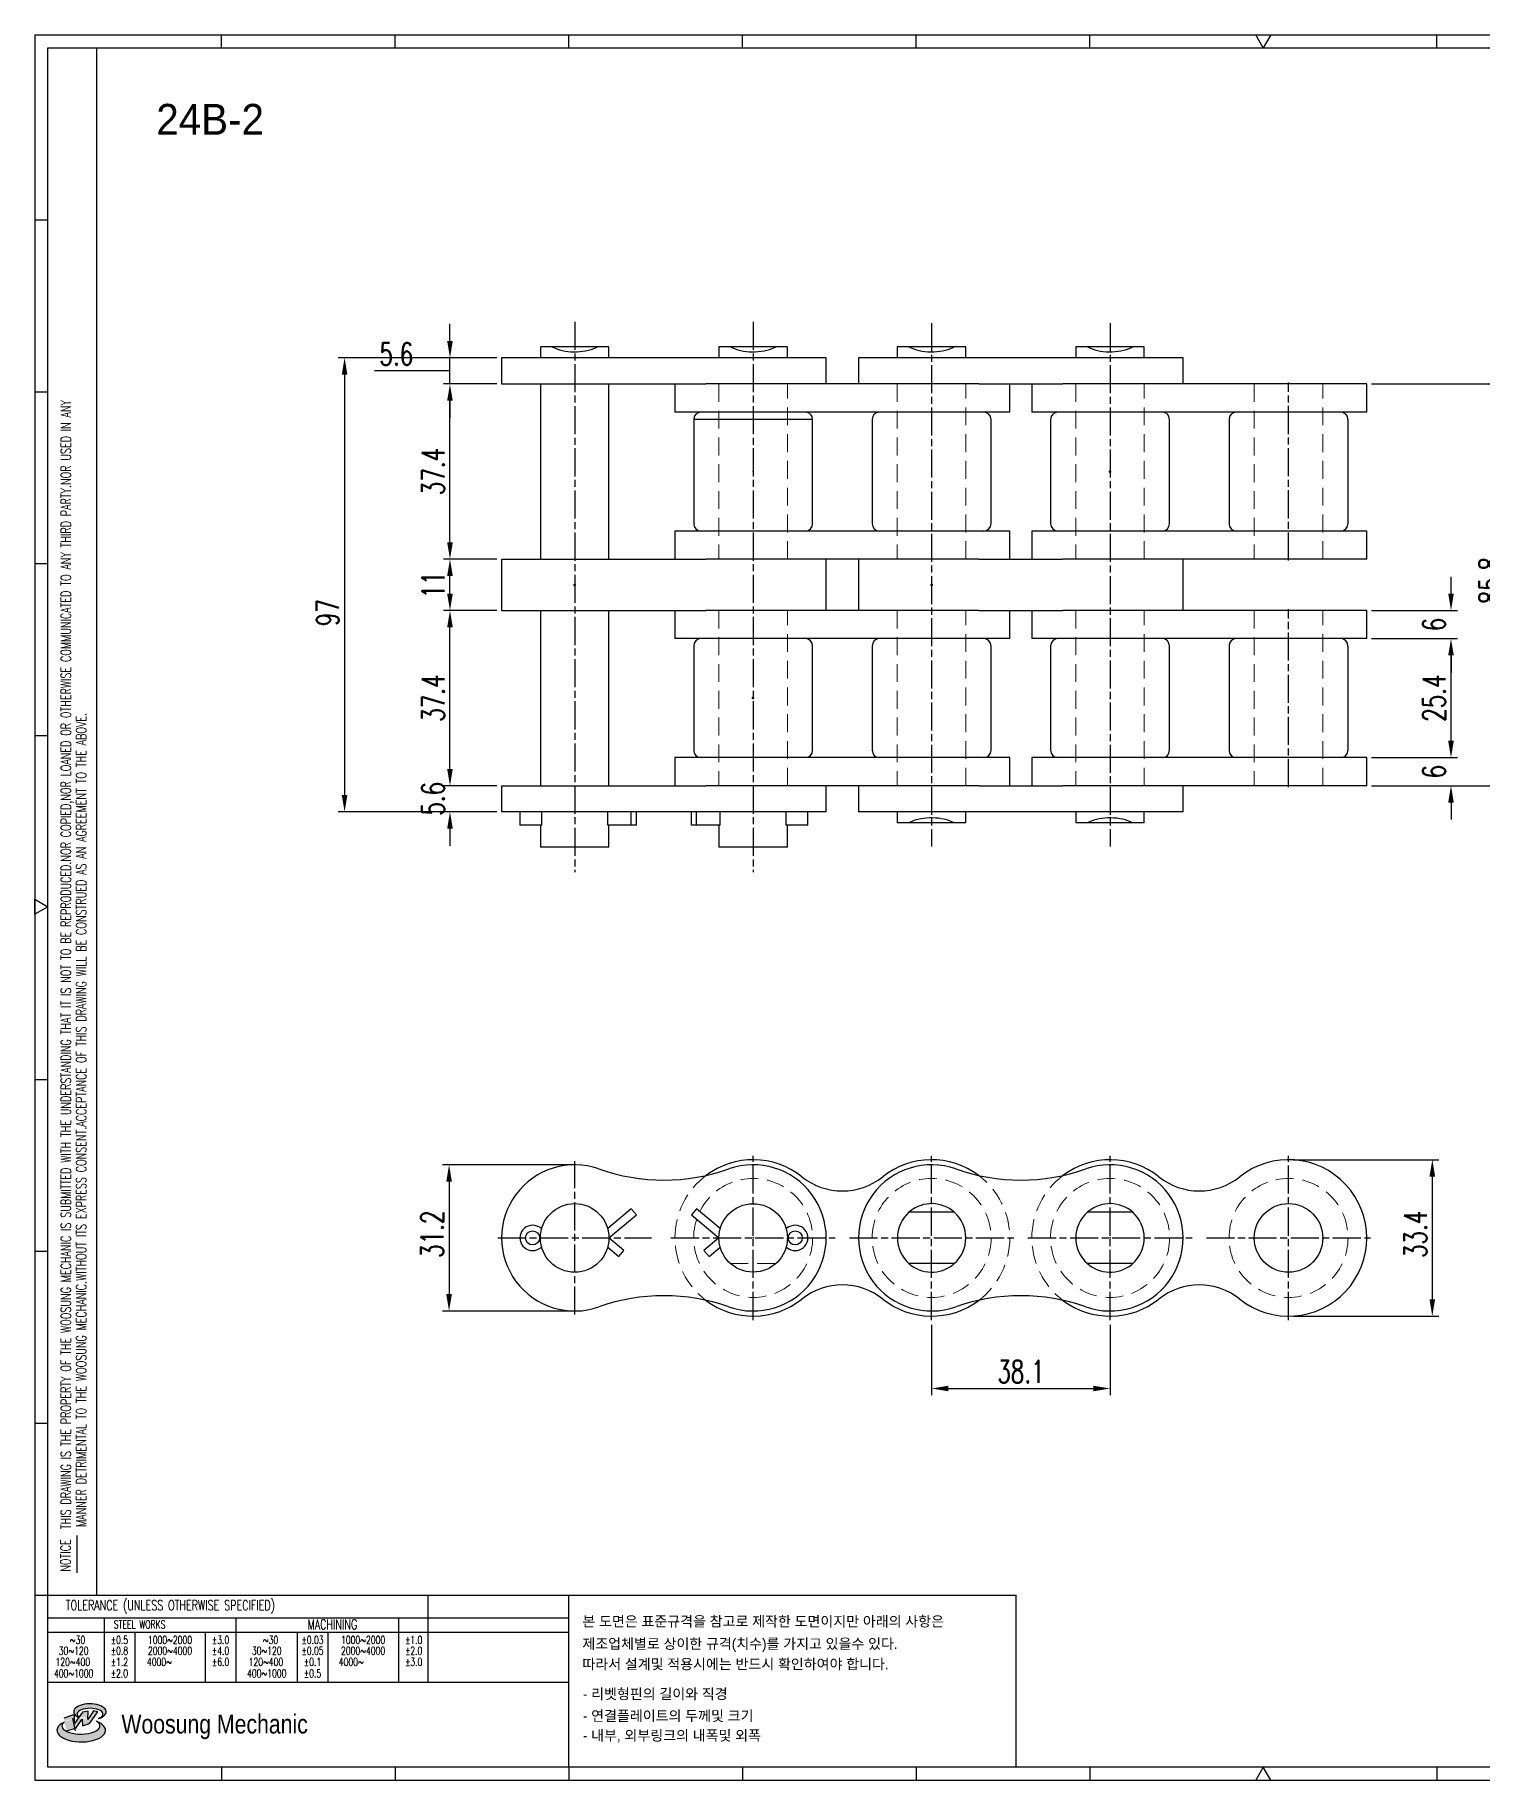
# Model space of a CAD drawing. Header units: millimetres. Extents: x 2039 to 2563, y -47 to 325.
# Drawn here: x 2038.7 to 2347.6, y -47.1 to 325.5 of the extents above; entities that cross this region are included whole.
import ezdxf
from ezdxf.enums import TextEntityAlignment as Align

# ---------------------------------------------------------------- set-up
doc = ezdxf.new("R2010")
doc.units = ezdxf.units.MM
doc.linetypes.add('AM_ISO08W050', pattern=[18, 12, -1.5, 3, -1.5])
doc.linetypes.add('HIDDEN', pattern=[9.525, 6.35, -3.175])
doc.layers.get('Defpoints').update_dxf_attribs({"color": 80})
for name, color, linetype, lineweight in [('2d ConnectionPoints', 7, 'Continuous', 50), ('CL1', 140, 'AM_ISO08W050', 25), ('HL3', 1, 'HIDDEN', 0)]:
    doc.layers.add(name, color=color, linetype=linetype, lineweight=lineweight)
doc.layers.add('S-DIM', color=40, linetype='Continuous')
doc.layers.add('도면레이아웃', color=7, linetype='Continuous')
doc.styles.add('HKD_ST2', font='romans.shx', dxfattribs={"width": 0.7, "height": 4, "bigfont": '@extfont2.shx'})
doc.styles.add('HSG', font='SIMPLEX.shx', dxfattribs={"width": 0.7, "bigfont": 'HSG.shx'})
doc.styles.add('MtXpl_', font='Gulim.ttf')
doc.styles.add('SLDTEXTSTYLE4', font='arial.ttf', dxfattribs={"width": 0.8})
doc.dimstyles.new('APP2.0', dxfattribs={"dimscale": 2, "dimtxt": 2.4, "dimasz": 1.8, "dimexe": 0.7, "dimexo": 0.5, "dimgap": 0.6, "dimtad": 1, "dimtoh": 1, "dimdec": 1, "dimrnd": 0.01, "dimzin": 9, "dimdsep": 46, "dimtxsty": 'HSG', "dimcen": 0, "dimclrd": 1, "dimclre": 1, "dimclrt": 256, "dimazin": 2, "dimtp": 1, "dimtm": 1, "dimtfac": 0.5, "dimtdec": 1, "dimtofl": 0, "dimtmove": 0, "dimatfit": 3, "dimfxl": 0, "dimtvp": 1, "dimtolj": 2, "dimlwd": -1, "dimlwe": -1, "dimarcsym": 0})

# ---------------------------------------------------------------- blocks, each defined once
blk = doc.blocks.new('MAST')
at = {"layer": '도면레이아웃'}
h = blk.add_hatch(color=10, dxfattribs=at)
h.paths.add_polyline_path([(1.544, 35.177), (1.554, 34.966), (1.779, 35.034), (2.054, 35.422), (1.908, 35.446), (1.728, 35.167), (1.741, 35.439), (1.547, 35.405), (1.292, 35.041), (1.295, 35.33), (0.943, 35.208), (1.03, 34.8), (1.336, 34.885)])
edge = h.paths.add_edge_path()
edge.add_ellipse((1.795, 35.421), major_axis=(-0.53, 0), ratio=0.487785, start_angle=122.3607, end_angle=403.3957)
edge.add_line((1.411, 35.244), (1.419, 35.261))
edge.add_ellipse((1.798, 35.344), major_axis=(-0.423, 0), ratio=0.444396, start_angle=131.5898, end_angle=386.1941, ccw=False)
edge = h.paths.add_edge_path()
edge.add_ellipse((1.512, 34.815), major_axis=(-0.793, 0), ratio=0.480113, start_angle=314.6763, end_angle=590.8521)
edge.add_ellipse((1.501, 34.958), major_axis=(-0.62, 0), ratio=0.43311, start_angle=331.7024, end_angle=574.4249, ccw=False)
at = {"color": 140}
for p, q in [((0, 90.118), (80.15, 90.118)), ((0, 90.118), (0, 33.191)), ((0, 33.191), (80.15, 33.191))]:
    blk.add_line(p, q, dxfattribs=at)
for p, q in [((6.089, 89.693), (6.089, 90.118)), ((11.753, 89.693), (11.753, 90.118)), ((17.418, 89.693), (17.418, 90.118)), ((23.082, 89.693), (23.082, 90.118)), ((28.746, 89.693), (28.746, 90.118)), ((34.411, 89.693), (34.411, 90.118)), ((45.739, 89.693), (45.739, 90.118)), ((0, 84.085), (0.425, 84.085)), ((0, 78.478), (0.425, 78.478)), ((0, 72.87), (0.425, 72.87)), ((0, 67.262), (0.425, 67.262)), ((0, 56.047), (0.425, 56.047)), ((0, 50.439), (0.425, 50.439)), ((0, 44.832), (0.425, 44.832)), ((1.377, 39.947), (1.377, 41.174)), ((0, 39.224), (0.425, 39.224)), ((6.089, 33.616), (6.089, 33.191)), ((11.753, 33.616), (11.753, 33.191)), ((17.418, 33.616), (17.418, 33.191)), ((23.082, 33.616), (23.082, 33.191)), ((28.746, 33.616), (28.746, 33.191)), ((34.411, 33.616), (34.411, 33.191)), ((45.739, 33.616), (45.739, 33.191))]:
    blk.add_line(p, q)
at = {"color": 2}
for p, q in [((2.017, 39.224), (2.017, 89.693)), ((0.425, 39.224), (17.418, 39.224)), ((12.816, 39.224), (12.816, 36.382)), ((17.418, 33.616), (17.418, 39.224)), ((0.425, 38.487), (17.418, 38.487)), ((2.257, 38.487), (2.257, 36.382)), ((6.557, 38.5), (6.557, 36.382)), ((11.857, 38.487), (11.857, 36.382)), ((0.425, 38.012), (17.418, 38.012)), ((3.257, 38.012), (3.257, 36.382)), ((5.557, 38.012), (5.557, 36.382)), ((8.557, 38.012), (8.557, 36.382)), ((9.557, 38.026), (9.557, 36.382)), ((0.425, 36.382), (17.418, 36.382))]:
    blk.add_line(p, q, dxfattribs=at)
for points in [[(40.075, 89.693), (39.83, 90.118), (40.32, 90.118)], [(0.425, 61.679), (0, 61.433), (0, 61.924)], [(40.075, 33.616), (39.83, 33.191), (40.32, 33.191)]]:
    blk.add_lwpolyline(points, close=True)
at = {"color": 140}
blk.add_lwpolyline([(0.425, 89.693), (79.725, 89.693), (79.725, 33.616), (0.425, 33.616)], close=True, dxfattribs=at)
at = {"layer": '도면레이아웃'}
for p, q in [((1.295, 35.33), (0.943, 35.208)), ((1.547, 35.405), (1.292, 35.041)), ((1.292, 35.041), (1.295, 35.33)), ((1.741, 35.439), (1.547, 35.405)), ((1.908, 35.446), (1.728, 35.167)), ((1.728, 35.167), (1.741, 35.439)), ((1.779, 35.034), (2.054, 35.422)), ((2.054, 35.422), (1.908, 35.446)), ((1.03, 34.8), (1.336, 34.885)), ((1.224, 35.208), (1.311, 34.8)), ((1.224, 35.208), (1.224, 35.208)), ((1.336, 34.885), (1.544, 35.177)), ((1.419, 35.261), (1.411, 35.244)), ((1.544, 35.177), (1.554, 34.966)), ((1.554, 34.966), (1.779, 35.034))]:
    blk.add_line(p, q, dxfattribs=at)
for centre, major_axis, ratio, start_param, end_param in [((1.795, 35.421), (-0.53, 0), 0.487785, 2.135596, 7.040584), ((1.798, 35.344), (-0.423, 0), 0.444396, 2.296675, 6.740358), ((1.512, 34.815), (-0.793, 0), 0.480113, 5.492138, 10.312315), ((1.501, 34.958), (-0.62, 0), 0.43311, 5.789299, 10.025607)]:
    blk.add_ellipse(centre, major_axis=major_axis, ratio=ratio, start_param=start_param, end_param=end_param, dxfattribs=at)
at = {"color": 6, "style": 'HKD_ST2', "width": 0.7}
for s, p in [(' THIS DRAWING IS THE PROPERTY OF THE WOOSUNG MECHANIC IS SUBMITTED WITH THE UNDERSTANDING THAT IT IS NOT TO BE REPRODUCED.NOR COPIED,NOR LOANED OR OTHERWISE COMMUNICATED TO ANY THIRD PARTY.NOR USED IN ANY', (1.173, 41.217)), ('MANNER DETRIMENTAL TO THE WOOSUNG MECHANIC.WITHOUT ITS EXPRESS CONSENT.ACCEPTANCE OF THIS DRAWING WILL BE CONSTRUED AS AN AGREEMENT TO THE ABOVE.', (1.672, 41.447))]:
    blk.add_text(s, height=0.326266, rotation=90, dxfattribs=at).set_placement(p)
at = {"style": 'HKD_ST2', "width": 0.7}
blk.add_text('NOTICE', height=0.3263, rotation=90, dxfattribs=at).set_placement((1.163, 39.988))
blk.add_text('TOLERANCE (UNLESS OTHERWISE SPECIFIED)', height=0.32627, dxfattribs=at).set_placement((4.417, 38.896), align=Align.MIDDLE_CENTER)
at = {"color": 4, "style": 'HKD_ST2', "width": 0.7}
for s, height, p in [('STEEL WORKS', 0.26101, (3.416, 38.268)), ('MACHINING', 0.3263, (9.707, 38.27)), ('%%P0.5', 0.261, (2.757, 37.762)), ('%%P3.0', 0.261, (6.057, 37.762)), ('%%P0.03', 0.261, (9.057, 37.762)), ('%%P1.0', 0.261, (12.357, 37.762)), ('%%P0.8', 0.261, (2.757, 37.411)), ('%%P1.2', 0.261, (2.757, 37.045)), ('%%P4.0', 0.261, (6.057, 37.411)), ('%%P6.0', 0.261, (6.057, 37.045)), ('%%P0.05', 0.261, (9.057, 37.411)), ('%%P0.1', 0.261, (9.057, 37.045)), ('%%P2.0', 0.261, (12.357, 37.411)), ('%%P3.0', 0.261, (12.357, 37.045)), ('%%P2.0', 0.261, (2.757, 36.67)), ('%%P0.5', 0.261, (9.057, 36.67))]:
    blk.add_text(s, height=height, dxfattribs=at).set_placement(p, align=Align.MIDDLE)
for s, height, p in [('%%12630', 0.261, (1.389, 37.762)), ('1000%%1262000', 0.26101, (4.407, 37.762)), ('%%12630', 0.261, (7.689, 37.762)), ('1000%%1262000', 0.26101, (10.707, 37.762)), ('120%%126400', 0.26101, (1.237, 37.045)), ('30%%126120', 0.261, (1.263, 37.411)), ('4000%%126', 0.261, (4.061, 37.045)), ('2000%%1264000', 0.26101, (4.407, 37.411)), ('120%%126400', 0.26101, (7.537, 37.045)), ('30%%126120', 0.261, (7.563, 37.411)), ('4000%%126', 0.261, (10.321, 37.045)), ('2000%%1264000', 0.26101, (10.707, 37.411)), ('400%%1261000', 0.26101, (1.263, 36.67)), ('400%%1261000', 0.26101, (7.563, 36.67))]:
    blk.add_text(s, height=height, dxfattribs=at).set_placement(p, align=Align.MIDDLE_CENTER)
at = {"color": 1, "style": 'SLDTEXTSTYLE4', "width": 0.8}
blk.add_text('Woosung Mechanic', height=0.61957, dxfattribs=at).set_placement((2.822, 34.711))
blk = doc.blocks.new('*D2')
at = {"layer": 'Defpoints', "color": 0, "transparency": 16777216}
for p in [(2127.29, 165.19), (2138.32, 165.19), (2138.32, 159.59)]:
    blk.add_point(p, dxfattribs=at)
at = {"layer": 'S-DIM', "color": 1, "transparency": 16777216}
for p, q in [((2127.29, 168.79), (2127.29, 172.39)), ((2137.32, 165.19), (2125.89, 165.19)), ((2137.32, 159.59), (2125.89, 159.59)), ((2127.29, 155.99), (2127.29, 152.39))]:
    blk.add_line(p, q, dxfattribs=at)
for points in [[(2126.69, 168.79), (2127.89, 168.79), (2127.29, 165.19)], [(2126.69, 155.99), (2127.89, 155.99), (2127.29, 159.59)]]:
    blk.add_solid(points, dxfattribs=at)
at = {"layer": 'S-DIM', "transparency": 16777216, "insert": (2123.69, 162.39), "char_height": 4.8, "attachment_point": 5, "rotation": 90, "style": 'HSG'}
blk.add_mtext('\\A2;5.6', dxfattribs=at)
blk = doc.blocks.new('*D3')
at = {"layer": 'Defpoints', "color": 0, "transparency": 16777216}
for p in [(2127.29, 202.59), (2138.32, 202.59), (2138.32, 165.19)]:
    blk.add_point(p, dxfattribs=at)
at = {"layer": 'S-DIM', "color": 1, "transparency": 16777216}
for p, q in [((2137.32, 202.59), (2125.89, 202.59)), ((2127.29, 168.79), (2127.29, 198.99)), ((2137.32, 165.19), (2125.89, 165.19))]:
    blk.add_line(p, q, dxfattribs=at)
for points in [[(2126.69, 198.99), (2127.89, 198.99), (2127.29, 202.59)], [(2126.69, 168.79), (2127.89, 168.79), (2127.29, 165.19)]]:
    blk.add_solid(points, dxfattribs=at)
at = {"layer": 'S-DIM', "transparency": 16777216, "insert": (2123.69, 183.89), "char_height": 4.8, "attachment_point": 5, "rotation": 90, "style": 'HSG'}
blk.add_mtext('\\A2;37.4', dxfattribs=at)
blk = doc.blocks.new('*D4')
at = {"layer": 'Defpoints', "color": 0, "transparency": 16777216}
for p in [(2127.29, 213.55), (2138.32, 213.55), (2138.32, 202.59)]:
    blk.add_point(p, dxfattribs=at)
at = {"layer": 'S-DIM', "color": 1, "transparency": 16777216}
for p, q in [((2137.32, 213.55), (2125.89, 213.55)), ((2127.29, 206.19), (2127.29, 209.95)), ((2137.32, 202.59), (2125.89, 202.59))]:
    blk.add_line(p, q, dxfattribs=at)
for points in [[(2126.69, 209.95), (2127.89, 209.95), (2127.29, 213.55)], [(2126.69, 206.19), (2127.89, 206.19), (2127.29, 202.59)]]:
    blk.add_solid(points, dxfattribs=at)
at = {"layer": 'S-DIM', "transparency": 16777216, "insert": (2123.69, 208.07), "char_height": 4.8, "attachment_point": 5, "rotation": 90, "style": 'HSG'}
blk.add_mtext('\\A2;11', dxfattribs=at)
blk = doc.blocks.new('*D5')
at = {"layer": 'Defpoints', "color": 0, "transparency": 16777216}
for p in [(2127.29, 250.95), (2138.32, 250.95), (2138.32, 213.55)]:
    blk.add_point(p, dxfattribs=at)
at = {"layer": 'S-DIM', "color": 1, "transparency": 16777216}
for p, q in [((2137.32, 250.95), (2125.89, 250.95)), ((2127.29, 217.15), (2127.29, 247.35)), ((2137.32, 213.55), (2125.89, 213.55))]:
    blk.add_line(p, q, dxfattribs=at)
for points in [[(2126.69, 247.35), (2127.89, 247.35), (2127.29, 250.95)], [(2126.69, 217.15), (2127.89, 217.15), (2127.29, 213.55)]]:
    blk.add_solid(points, dxfattribs=at)
at = {"layer": 'S-DIM', "transparency": 16777216, "insert": (2123.69, 232.25), "char_height": 4.8, "attachment_point": 5, "rotation": 90, "style": 'HSG'}
blk.add_mtext('\\A2;37.4', dxfattribs=at)
blk = doc.blocks.new('*D6')
at = {"layer": 'Defpoints', "color": 0, "transparency": 16777216}
for p in [(2127.29, 256.55), (2138.32, 256.55), (2138.32, 250.95)]:
    blk.add_point(p, dxfattribs=at)
at = {"layer": 'S-DIM', "color": 1, "transparency": 16777216}
for p, q in [((2127.29, 260.15), (2127.29, 263.75)), ((2120.49, 253.75), (2111.21, 253.75)), ((2127.29, 253.75), (2120.49, 253.75)), ((2137.32, 256.55), (2125.89, 256.55)), ((2127.29, 250.95), (2127.29, 256.55)), ((2137.32, 250.95), (2125.89, 250.95)), ((2127.29, 247.35), (2127.29, 243.75))]:
    blk.add_line(p, q, dxfattribs=at)
for points in [[(2126.69, 260.15), (2127.89, 260.15), (2127.29, 256.55)], [(2126.69, 247.35), (2127.89, 247.35), (2127.29, 250.95)]]:
    blk.add_solid(points, dxfattribs=at)
at = {"layer": 'S-DIM', "transparency": 16777216, "insert": (2115.85, 257.35), "char_height": 4.8, "attachment_point": 5, "style": 'HSG'}
blk.add_mtext('\\A2;5.6', dxfattribs=at)
blk = doc.blocks.new('*D7')
at = {"layer": 'Defpoints', "color": 0, "transparency": 16777216}
for p in [(2138.32, 256.55), (2104.79, 159.59), (2138.32, 159.59)]:
    blk.add_point(p, dxfattribs=at)
at = {"layer": 'S-DIM', "color": 1, "transparency": 16777216}
for p, q in [((2137.32, 256.55), (2103.39, 256.55)), ((2104.79, 252.95), (2104.79, 163.19)), ((2137.32, 159.59), (2103.39, 159.59))]:
    blk.add_line(p, q, dxfattribs=at)
for points in [[(2104.19, 252.95), (2105.39, 252.95), (2104.79, 256.55)], [(2104.19, 163.19), (2105.39, 163.19), (2104.79, 159.59)]]:
    blk.add_solid(points, dxfattribs=at)
at = {"layer": 'S-DIM', "transparency": 16777216, "insert": (2101.19, 202.12), "char_height": 4.8, "attachment_point": 5, "rotation": 90, "style": 'HSG'}
blk.add_mtext('\\A2;97', dxfattribs=at)
blk = doc.blocks.new('*D8')
at = {"layer": 'Defpoints', "color": 0, "transparency": 16777216}
for p in [(2323.02, 171.19), (2341.01, 171.19), (2323.02, 165.19)]:
    blk.add_point(p, dxfattribs=at)
at = {"layer": 'S-DIM', "color": 1, "transparency": 16777216}
for p, q in [((2341.01, 174.79), (2341.01, 178.39)), ((2324.02, 171.19), (2342.41, 171.19)), ((2324.02, 165.19), (2342.41, 165.19)), ((2341.01, 161.59), (2341.01, 157.99))]:
    blk.add_line(p, q, dxfattribs=at)
for points in [[(2340.41, 174.79), (2341.61, 174.79), (2341.01, 171.19)], [(2340.41, 161.59), (2341.61, 161.59), (2341.01, 165.19)]]:
    blk.add_solid(points, dxfattribs=at)
at = {"layer": 'S-DIM', "transparency": 16777216, "insert": (2337.41, 168.19), "char_height": 4.8, "attachment_point": 5, "rotation": 90, "style": 'HSG'}
blk.add_mtext('\\A2;6', dxfattribs=at)
blk = doc.blocks.new('*D9')
at = {"layer": 'Defpoints', "color": 0, "transparency": 16777216}
for p in [(2323.02, 196.59), (2341.01, 196.59), (2323.02, 171.19)]:
    blk.add_point(p, dxfattribs=at)
at = {"layer": 'S-DIM', "color": 1, "transparency": 16777216}
for p, q in [((2324.02, 196.59), (2342.41, 196.59)), ((2341.01, 174.79), (2341.01, 192.99)), ((2324.02, 171.19), (2342.41, 171.19))]:
    blk.add_line(p, q, dxfattribs=at)
for points in [[(2340.41, 192.99), (2341.61, 192.99), (2341.01, 196.59)], [(2340.41, 174.79), (2341.61, 174.79), (2341.01, 171.19)]]:
    blk.add_solid(points, dxfattribs=at)
at = {"layer": 'S-DIM', "transparency": 16777216, "insert": (2337.41, 183.89), "char_height": 4.8, "attachment_point": 5, "rotation": 90, "style": 'HSG'}
blk.add_mtext('\\A2;25.4', dxfattribs=at)
blk = doc.blocks.new('*D10')
at = {"layer": 'Defpoints', "color": 0, "transparency": 16777216}
for p in [(2323.02, 202.59), (2341.01, 202.59), (2323.02, 196.59)]:
    blk.add_point(p, dxfattribs=at)
at = {"layer": 'S-DIM', "color": 1, "transparency": 16777216}
for p, q in [((2341.01, 206.19), (2341.01, 209.79)), ((2324.02, 202.59), (2342.41, 202.59)), ((2324.02, 196.59), (2342.41, 196.59)), ((2341.01, 192.99), (2341.01, 189.39))]:
    blk.add_line(p, q, dxfattribs=at)
for points in [[(2340.41, 206.19), (2341.61, 206.19), (2341.01, 202.59)], [(2340.41, 192.99), (2341.61, 192.99), (2341.01, 196.59)]]:
    blk.add_solid(points, dxfattribs=at)
at = {"layer": 'S-DIM', "transparency": 16777216, "insert": (2337.41, 199.59), "char_height": 4.8, "attachment_point": 5, "rotation": 90, "style": 'HSG'}
blk.add_mtext('\\A2;6', dxfattribs=at)
blk = doc.blocks.new('*D11')
at = {"layer": 'Defpoints', "color": 0, "transparency": 16777216}
for p in [(2323.02, 250.95), (2353.04, 250.95), (2323.02, 165.19)]:
    blk.add_point(p, dxfattribs=at)
at = {"layer": 'S-DIM', "color": 1, "transparency": 16777216}
for p, q in [((2324.02, 250.95), (2354.44, 250.95)), ((2353.04, 168.79), (2353.04, 247.35)), ((2324.02, 165.19), (2354.44, 165.19))]:
    blk.add_line(p, q, dxfattribs=at)
for points in [[(2352.44, 247.35), (2353.64, 247.35), (2353.04, 250.95)], [(2352.44, 168.79), (2353.64, 168.79), (2353.04, 165.19)]]:
    blk.add_solid(points, dxfattribs=at)
at = {"layer": 'S-DIM', "transparency": 16777216, "insert": (2349.44, 208.95), "char_height": 4.8, "attachment_point": 5, "rotation": 90, "style": 'HSG'}
blk.add_mtext('\\A2;85.8', dxfattribs=at)
blk = doc.blocks.new('*D12')
at = {"layer": 'Defpoints', "color": 0, "transparency": 16777216}
for p in [(2153.92, 84.26), (2127.1, 53.06), (2153.92, 53.06)]:
    blk.add_point(p, dxfattribs=at)
at = {"layer": 'S-DIM', "color": 1, "transparency": 16777216}
for p, q in [((2152.92, 84.26), (2125.7, 84.26)), ((2127.1, 80.66), (2127.1, 56.66)), ((2152.92, 53.06), (2125.7, 53.06))]:
    blk.add_line(p, q, dxfattribs=at)
for points in [[(2126.5, 80.66), (2127.7, 80.66), (2127.1, 84.26)], [(2126.5, 56.66), (2127.7, 56.66), (2127.1, 53.06)]]:
    blk.add_solid(points, dxfattribs=at)
at = {"layer": 'S-DIM', "transparency": 16777216, "insert": (2123.5, 69.45), "char_height": 4.8, "attachment_point": 5, "rotation": 90, "style": 'HSG'}
blk.add_mtext('\\A2;31.2', dxfattribs=at)
blk = doc.blocks.new('*D13')
at = {"layer": 'Defpoints', "color": 0, "transparency": 16777216}
for p in [(2306.32, 85.36), (2306.32, 51.96), (2337.02, 51.96)]:
    blk.add_point(p, dxfattribs=at)
at = {"layer": 'S-DIM', "color": 1, "transparency": 16777216}
for p, q in [((2307.32, 85.36), (2338.42, 85.36)), ((2337.02, 81.76), (2337.02, 55.56)), ((2307.32, 51.96), (2338.42, 51.96))]:
    blk.add_line(p, q, dxfattribs=at)
for points in [[(2336.42, 81.76), (2337.62, 81.76), (2337.02, 85.36)], [(2336.42, 55.56), (2337.62, 55.56), (2337.02, 51.96)]]:
    blk.add_solid(points, dxfattribs=at)
at = {"layer": 'S-DIM', "transparency": 16777216, "insert": (2333.42, 69.42), "char_height": 4.8, "attachment_point": 5, "rotation": 90, "style": 'HSG'}
blk.add_mtext('\\A2;33.4', dxfattribs=at)
blk = doc.blocks.new('*D14')
at = {"layer": 'Defpoints', "color": 0, "transparency": 16777216}
for p in [(2230.12, 51.13), (2268.22, 51.13), (2268.22, 36.52)]:
    blk.add_point(p, dxfattribs=at)
at = {"layer": 'S-DIM', "color": 1, "transparency": 16777216}
for p, q in [((2230.12, 50.13), (2230.12, 35.12)), ((2268.22, 50.13), (2268.22, 35.12)), ((2233.72, 36.52), (2264.62, 36.52))]:
    blk.add_line(p, q, dxfattribs=at)
for points in [[(2233.72, 37.12), (2233.72, 35.92), (2230.12, 36.52)], [(2264.62, 37.12), (2264.62, 35.92), (2268.22, 36.52)]]:
    blk.add_solid(points, dxfattribs=at)
at = {"layer": 'S-DIM', "transparency": 16777216, "insert": (2249.2, 40.12), "char_height": 4.8, "attachment_point": 5, "style": 'HSG'}
blk.add_mtext('\\A2;38.1', dxfattribs=at)

msp = doc.modelspace()

# ---------------------------------------------------------------- linework, layer by layer
for p, q in [((2161.23, 258.87), (2146.6, 258.87)), ((2146.6, 258.87), (2146.6, 256.55)), ((2149.08, 258.87), (2149.58, 258.63)), ((2149.58, 258.63), (2150.11, 258.43)), ((2150.11, 258.43), (2150.67, 258.25)), ((2150.67, 258.25), (2151.25, 258.1)), ((2151.25, 258.1), (2151.85, 257.98)), ((2151.85, 257.98), (2152.47, 257.89)), ((2152.47, 257.89), (2153.1, 257.84)), ((2153.1, 257.84), (2153.74, 257.81)), ((2153.74, 257.81), (2154.38, 257.82)), ((2154.38, 257.82), (2155.01, 257.86)), ((2155.01, 257.86), (2155.64, 257.93)), ((2155.64, 257.93), (2156.25, 258.03)), ((2156.25, 258.03), (2156.85, 258.16)), ((2156.85, 258.16), (2157.42, 258.32)), ((2157.42, 258.32), (2157.97, 258.51)), ((2157.97, 258.51), (2158.48, 258.73)), ((2158.48, 258.73), (2158.76, 258.87)), ((2161.23, 256.55), (2161.23, 258.87)), ((2199.33, 258.87), (2184.7, 258.87)), ((2184.7, 258.87), (2184.7, 256.55)), ((2187.18, 258.87), (2187.68, 258.63)), ((2187.68, 258.63), (2188.21, 258.43)), ((2188.21, 258.43), (2188.77, 258.25)), ((2188.77, 258.25), (2189.35, 258.1)), ((2189.35, 258.1), (2189.95, 257.98)), ((2189.95, 257.98), (2190.57, 257.89)), ((2190.57, 257.89), (2191.2, 257.84)), ((2191.2, 257.84), (2191.84, 257.81)), ((2191.84, 257.81), (2192.48, 257.82)), ((2192.48, 257.82), (2193.11, 257.86)), ((2193.11, 257.86), (2193.74, 257.93)), ((2193.74, 257.93), (2194.35, 258.03)), ((2194.35, 258.03), (2194.95, 258.16)), ((2194.95, 258.16), (2195.52, 258.32)), ((2195.52, 258.32), (2196.07, 258.51)), ((2196.07, 258.51), (2196.58, 258.73)), ((2196.58, 258.73), (2196.86, 258.87)), ((2199.33, 256.55), (2199.33, 258.87)), ((2237.43, 258.87), (2222.8, 258.87)), ((2222.8, 258.87), (2222.8, 256.55)), ((2225.28, 258.87), (2225.78, 258.63)), ((2225.78, 258.63), (2226.31, 258.43)), ((2226.31, 258.43), (2226.87, 258.25)), ((2226.87, 258.25), (2227.45, 258.1)), ((2227.45, 258.1), (2228.05, 257.98)), ((2228.05, 257.98), (2228.67, 257.89)), ((2228.67, 257.89), (2229.3, 257.84)), ((2229.3, 257.84), (2229.94, 257.81)), ((2229.94, 257.81), (2230.58, 257.82)), ((2230.58, 257.82), (2231.21, 257.86)), ((2231.21, 257.86), (2231.84, 257.93)), ((2231.84, 257.93), (2232.45, 258.03)), ((2232.45, 258.03), (2233.05, 258.16)), ((2233.05, 258.16), (2233.62, 258.32)), ((2233.62, 258.32), (2234.17, 258.51)), ((2234.17, 258.51), (2234.68, 258.73)), ((2234.68, 258.73), (2234.96, 258.87)), ((2237.43, 256.55), (2237.43, 258.87)), ((2275.53, 258.87), (2260.9, 258.87)), ((2260.9, 258.87), (2260.9, 256.55)), ((2263.38, 258.87), (2263.88, 258.63)), ((2263.88, 258.63), (2264.41, 258.43)), ((2264.41, 258.43), (2264.97, 258.25)), ((2264.97, 258.25), (2265.55, 258.1)), ((2265.55, 258.1), (2266.15, 257.98)), ((2266.15, 257.98), (2266.77, 257.89)), ((2266.77, 257.89), (2267.4, 257.84)), ((2267.4, 257.84), (2268.04, 257.81)), ((2268.04, 257.81), (2268.68, 257.82)), ((2268.68, 257.82), (2269.31, 257.86)), ((2269.31, 257.86), (2269.94, 257.93)), ((2269.94, 257.93), (2270.55, 258.03)), ((2270.55, 258.03), (2271.15, 258.16)), ((2271.15, 258.16), (2271.72, 258.32)), ((2271.72, 258.32), (2272.27, 258.51)), ((2272.27, 258.51), (2272.78, 258.73)), ((2272.78, 258.73), (2273.06, 258.87)), ((2275.53, 256.55), (2275.53, 258.87)), ((2207.62, 256.55), (2138.32, 256.55)), ((2138.32, 256.55), (2138.32, 250.95)), ((2207.62, 250.95), (2207.62, 256.55)), ((2283.82, 256.55), (2214.52, 256.55)), ((2214.52, 256.55), (2214.52, 250.95)), ((2283.82, 250.95), (2283.82, 256.55)), ((2138.32, 250.95), (2181.95, 250.95)), ((2146.6, 250.95), (2146.6, 213.55)), ((2161.23, 213.55), (2161.23, 250.95)), ((2175.32, 250.95), (2175.32, 244.95)), ((2240.19, 250.95), (2181.95, 250.95)), ((2240.19, 250.95), (2258.15, 250.95)), ((2246.82, 244.95), (2246.82, 250.95)), ((2251.52, 250.95), (2251.52, 244.95)), ((2323.02, 250.95), (2258.15, 250.95)), ((2323.02, 244.95), (2323.02, 250.95)), ((2246.82, 244.95), (2175.32, 244.95)), ((2204.72, 243.37), (2179.32, 243.37)), ((2179.32, 243.37), (2179.32, 221.12)), ((2204.72, 221.12), (2204.72, 243.37)), ((2217.42, 243.37), (2217.42, 221.12)), ((2242.82, 221.12), (2242.82, 243.37)), ((2323.02, 244.95), (2251.52, 244.95)), ((2255.52, 243.37), (2255.52, 221.12)), ((2280.92, 221.12), (2280.92, 243.37)), ((2293.62, 243.37), (2293.62, 221.12)), ((2319.02, 221.12), (2319.02, 243.37)), ((2175.32, 219.55), (2175.32, 213.55)), ((2246.82, 219.55), (2175.32, 219.55)), ((2246.82, 213.55), (2246.82, 219.55)), ((2251.52, 219.55), (2251.52, 213.55)), ((2323.02, 219.55), (2251.52, 219.55)), ((2323.02, 213.55), (2323.02, 219.55)), ((2138.32, 213.55), (2181.95, 213.55)), ((2138.32, 213.55), (2138.32, 202.59)), ((2240.19, 213.55), (2181.95, 213.55)), ((2207.62, 202.59), (2207.62, 213.55)), ((2214.52, 213.55), (2214.52, 202.59)), ((2240.19, 213.55), (2258.15, 213.55)), ((2323.02, 213.55), (2258.15, 213.55)), ((2283.82, 202.59), (2283.82, 213.55)), ((2138.32, 202.59), (2181.95, 202.59)), ((2146.6, 202.59), (2146.6, 165.19)), ((2161.23, 165.19), (2161.23, 202.59)), ((2175.32, 202.59), (2175.32, 196.59)), ((2240.19, 202.59), (2181.95, 202.59)), ((2240.19, 202.59), (2258.15, 202.59)), ((2246.82, 196.59), (2246.82, 202.59)), ((2251.52, 202.59), (2251.52, 196.59)), ((2323.02, 202.59), (2258.15, 202.59)), ((2323.02, 196.59), (2323.02, 202.59)), ((2246.82, 196.59), (2175.32, 196.59)), ((2179.32, 195.01), (2179.32, 172.76)), ((2204.72, 172.76), (2204.72, 195.01)), ((2217.42, 195.01), (2217.42, 172.76)), ((2242.82, 172.76), (2242.82, 195.01)), ((2323.02, 196.59), (2251.52, 196.59)), ((2255.52, 195.01), (2255.52, 172.76)), ((2280.92, 172.76), (2280.92, 195.01)), ((2293.62, 195.01), (2293.62, 172.76)), ((2319.02, 172.76), (2319.02, 195.01)), ((2175.32, 171.19), (2175.32, 165.19)), ((2246.82, 171.19), (2175.32, 171.19)), ((2246.82, 165.19), (2246.82, 171.19)), ((2251.52, 171.19), (2251.52, 165.19)), ((2323.02, 171.19), (2251.52, 171.19)), ((2323.02, 165.19), (2323.02, 171.19)), ((2138.32, 165.19), (2181.95, 165.19)), ((2138.32, 165.19), (2138.32, 159.59)), ((2240.19, 165.19), (2181.95, 165.19)), ((2207.62, 159.59), (2207.62, 165.19)), ((2214.52, 165.19), (2214.52, 159.59)), ((2240.19, 165.19), (2258.15, 165.19)), ((2323.02, 165.19), (2258.15, 165.19)), ((2283.82, 159.59), (2283.82, 165.19)), ((2207.62, 159.59), (2138.32, 159.59)), ((2142.24, 159.59), (2142.24, 156.79)), ((2146.88, 156.79), (2142.24, 156.79)), ((2146.6, 156.79), (2146.6, 152.07)), ((2146.88, 156.79), (2146.88, 159.59)), ((2160.96, 156.79), (2160.96, 159.59)), ((2167.08, 156.79), (2160.96, 156.79)), ((2161.23, 152.07), (2161.23, 156.79)), ((2165.99, 156.79), (2165.99, 159.59)), ((2167.08, 156.79), (2167.08, 159.59)), ((2178.86, 156.79), (2178.86, 159.59)), ((2184.98, 156.79), (2178.86, 156.79)), ((2179.95, 156.79), (2179.95, 159.59)), ((2184.7, 156.79), (2184.7, 152.07)), ((2184.98, 156.79), (2184.98, 159.59)), ((2199.06, 156.79), (2199.06, 159.59)), ((2203.7, 156.79), (2199.06, 156.79)), ((2199.33, 152.07), (2199.33, 156.79)), ((2203.7, 156.79), (2203.7, 159.59)), ((2283.82, 159.59), (2214.52, 159.59)), ((2222.8, 159.59), (2222.8, 157.27)), ((2237.43, 157.27), (2222.8, 157.27)), ((2225.56, 157.4), (2225.28, 157.27)), ((2226.07, 157.62), (2225.56, 157.4)), ((2226.62, 157.81), (2226.07, 157.62)), ((2227.19, 157.97), (2226.62, 157.81)), ((2227.79, 158.1), (2227.19, 157.97)), ((2228.4, 158.2), (2227.79, 158.1)), ((2229.03, 158.27), (2228.4, 158.2)), ((2229.66, 158.31), (2229.03, 158.27)), ((2230.3, 158.32), (2229.66, 158.31)), ((2230.94, 158.29), (2230.3, 158.32)), ((2231.57, 158.24), (2230.94, 158.29)), ((2232.19, 158.15), (2231.57, 158.24)), ((2232.79, 158.03), (2232.19, 158.15)), ((2233.37, 157.88), (2232.79, 158.03)), ((2233.93, 157.7), (2233.37, 157.88)), ((2234.46, 157.5), (2233.93, 157.7)), ((2234.96, 157.27), (2234.46, 157.5)), ((2237.43, 157.27), (2237.43, 159.59)), ((2260.9, 159.59), (2260.9, 157.27)), ((2275.53, 157.27), (2260.9, 157.27)), ((2263.66, 157.4), (2263.38, 157.27)), ((2264.17, 157.62), (2263.66, 157.4)), ((2264.72, 157.81), (2264.17, 157.62)), ((2265.29, 157.97), (2264.72, 157.81)), ((2265.89, 158.1), (2265.29, 157.97)), ((2266.5, 158.2), (2265.89, 158.1)), ((2267.13, 158.27), (2266.5, 158.2)), ((2267.76, 158.31), (2267.13, 158.27)), ((2268.4, 158.32), (2267.76, 158.31)), ((2269.04, 158.29), (2268.4, 158.32)), ((2269.67, 158.24), (2269.04, 158.29)), ((2270.29, 158.15), (2269.67, 158.24)), ((2270.89, 158.03), (2270.29, 158.15)), ((2271.47, 157.88), (2270.89, 158.03)), ((2272.03, 157.7), (2271.47, 157.88)), ((2272.56, 157.5), (2272.03, 157.7)), ((2273.06, 157.27), (2272.56, 157.5)), ((2275.53, 157.27), (2275.53, 159.59)), ((2161.23, 152.07), (2146.6, 152.07)), ((2199.33, 152.07), (2184.7, 152.07)), ((2165.99, 74.87), (2160.96, 70.65)), ((2167.08, 73.57), (2165.99, 74.87)), ((2179.95, 74.87), (2178.86, 73.57)), ((2184.98, 70.65), (2179.95, 74.87)), ((2226.07, 74.76), (2225.56, 74.38)), ((2226.62, 75.09), (2226.07, 74.76)), ((2227.19, 75.37), (2226.62, 75.09)), ((2227.79, 75.6), (2227.19, 75.37)), ((2228.4, 75.77), (2227.79, 75.6)), ((2229.03, 75.9), (2228.4, 75.77)), ((2229.66, 75.96), (2229.03, 75.9)), ((2230.3, 75.98), (2229.66, 75.96)), ((2230.94, 75.93), (2230.3, 75.98)), ((2231.57, 75.83), (2230.94, 75.93)), ((2232.19, 75.68), (2231.57, 75.83)), ((2232.79, 75.47), (2232.19, 75.68)), ((2233.37, 75.21), (2232.79, 75.47)), ((2233.93, 74.91), (2233.37, 75.21)), ((2234.46, 74.55), (2233.93, 74.91)), ((2234.96, 74.15), (2234.46, 74.55)), ((2264.17, 74.76), (2263.66, 74.38)), ((2264.72, 75.09), (2264.17, 74.76)), ((2265.29, 75.37), (2264.72, 75.09)), ((2265.89, 75.6), (2265.29, 75.37)), ((2266.5, 75.77), (2265.89, 75.6)), ((2267.13, 75.9), (2266.5, 75.77)), ((2267.76, 75.96), (2267.13, 75.9)), ((2268.4, 75.98), (2267.76, 75.96)), ((2269.04, 75.93), (2268.4, 75.98)), ((2269.67, 75.83), (2269.04, 75.93)), ((2270.29, 75.68), (2269.67, 75.83)), ((2270.89, 75.47), (2270.29, 75.68)), ((2271.47, 75.21), (2270.89, 75.47)), ((2272.03, 74.91), (2271.47, 75.21)), ((2272.56, 74.55), (2272.03, 74.91)), ((2273.06, 74.15), (2272.56, 74.55)), ((2146.88, 70.65), (2146.28, 71)), ((2161.23, 68.66), (2167.08, 73.57)), ((2178.86, 73.57), (2184.7, 68.66)), ((2199.66, 71), (2199.06, 70.65)), ((2225.56, 74.38), (2225.28, 74.15)), ((2234.96, 74.15), (2225.28, 74.15)), ((2263.66, 74.38), (2263.38, 74.15)), ((2273.06, 74.15), (2263.38, 74.15)), ((2164.43, 65.98), (2161.23, 68.66)), ((2184.7, 68.66), (2181.51, 65.98)), ((2146.28, 66.33), (2146.88, 66.67)), ((2160.96, 66.67), (2163.33, 64.68)), ((2163.33, 64.68), (2164.43, 65.98)), ((2181.51, 65.98), (2182.61, 64.68)), ((2182.61, 64.68), (2184.98, 66.67)), ((2199.06, 66.67), (2199.66, 66.33)), ((2225.28, 63.18), (2225.78, 62.78)), ((2234.96, 63.18), (2225.28, 63.18)), ((2225.78, 62.78), (2226.31, 62.42)), ((2226.31, 62.42), (2226.87, 62.11)), ((2226.87, 62.11), (2227.45, 61.85)), ((2227.45, 61.85), (2228.05, 61.65)), ((2228.05, 61.65), (2228.67, 61.49)), ((2228.67, 61.49), (2229.3, 61.39)), ((2229.3, 61.39), (2229.94, 61.35)), ((2229.94, 61.35), (2230.58, 61.36)), ((2230.58, 61.36), (2231.21, 61.43)), ((2231.21, 61.43), (2231.84, 61.55)), ((2231.84, 61.55), (2232.45, 61.73)), ((2232.45, 61.73), (2233.05, 61.96)), ((2233.05, 61.96), (2233.62, 62.24)), ((2233.62, 62.24), (2234.17, 62.57)), ((2234.17, 62.57), (2234.68, 62.95)), ((2234.68, 62.95), (2234.96, 63.18)), ((2263.38, 63.18), (2263.88, 62.78)), ((2273.06, 63.18), (2263.38, 63.18)), ((2263.88, 62.78), (2264.41, 62.42)), ((2264.41, 62.42), (2264.97, 62.11)), ((2264.97, 62.11), (2265.55, 61.85)), ((2265.55, 61.85), (2266.15, 61.65)), ((2266.15, 61.65), (2266.77, 61.49)), ((2266.77, 61.49), (2267.4, 61.39)), ((2267.4, 61.39), (2268.04, 61.35)), ((2268.04, 61.35), (2268.68, 61.36)), ((2268.68, 61.36), (2269.31, 61.43)), ((2269.31, 61.43), (2269.94, 61.55)), ((2269.94, 61.55), (2270.55, 61.73)), ((2270.55, 61.73), (2271.15, 61.96)), ((2271.15, 61.96), (2271.72, 62.24)), ((2271.72, 62.24), (2272.27, 62.57)), ((2272.27, 62.57), (2272.78, 62.95)), ((2272.78, 62.95), (2273.06, 63.18))]:
    msp.add_line(p, q)
at = {"color": 140}
msp.add_lwpolyline([(2152.66, -7.6), (2248.07, -7.6), (2248.07, -44.29), (2152.66, -44.29)], close=True, dxfattribs=at)
for centre, radius in [((2153.92, 68.66), 7.32), ((2192.02, 68.66), 7.31), ((2306.32, 68.66), 7.32), ((2144.93, 68.66), 1.5), ((2201.01, 68.66), 1.5)]:
    msp.add_circle(centre, radius)
for centre, radius, start, end in [((2180.89, 243.37), 1.57, 90, 180), ((2203.14, 243.37), 1.57, 0, 90), ((2218.99, 243.37), 1.57, 90, 180), ((2241.24, 243.37), 1.57, 0, 90), ((2257.09, 243.37), 1.57, 90, 180), ((2279.34, 243.37), 1.57, 0, 90), ((2295.19, 243.37), 1.57, 90, 180), ((2317.44, 243.37), 1.57, 0, 90), ((2180.89, 221.12), 1.57, 180, 270), ((2203.14, 221.12), 1.57, 270, 0), ((2218.99, 221.12), 1.57, 180, 270), ((2241.24, 221.12), 1.57, 270, 0), ((2257.09, 221.12), 1.57, 180, 270), ((2279.34, 221.12), 1.57, 270, 0), ((2295.19, 221.12), 1.57, 180, 270), ((2317.44, 221.12), 1.57, 270, 360), ((2180.89, 195.01), 1.57, 90, 180), ((2203.14, 195.01), 1.57, 0, 90), ((2218.99, 195.01), 1.57, 90, 180), ((2241.24, 195.01), 1.57, 0, 90), ((2257.09, 195.01), 1.57, 90, 180), ((2279.34, 195.01), 1.57, 0, 90), ((2295.19, 195.01), 1.57, 90, 180), ((2317.44, 195.01), 1.57, 0, 90), ((2180.89, 172.76), 1.57, 180, 270), ((2203.14, 172.76), 1.57, 270, 0), ((2218.99, 172.76), 1.57, 180, 270), ((2241.24, 172.76), 1.57, 270, 0), ((2257.09, 172.76), 1.57, 180, 270), ((2279.34, 172.76), 1.57, 270, 0), ((2295.19, 172.76), 1.57, 180, 270), ((2317.44, 172.76), 1.57, 270, 360), ((2153.92, 68.66), 15.6, 70.6198, 289.3802), ((2172.97, 122.82), 41.81, 250.6198, 289.3802), ((2192.02, 68.66), 16.7, 51.3893, 127.0802), ((2192.02, 68.66), 15.6, 250.6198, 109.3802), ((2230.12, 68.66), 15.6, 70.6198, 289.3802), ((2230.12, 68.66), 16.7, 52.9198, 128.6107), ((2249.17, 122.82), 41.81, 250.6198, 289.3802), ((2268.22, 68.66), 16.7, 51.3893, 127.0802), ((2268.22, 68.66), 15.6, 250.6198, 109.3802), ((2306.32, 68.66), 16.7, 231.3893, 128.6107), ((2211.07, 92.52), 13.83, 231.3893, 308.6107), ((2287.27, 92.52), 13.83, 231.3893, 308.6107), ((2144.93, 68.66), 2.7, 60, 300), ((2201.01, 68.66), 2.7, 240, 120), ((2230.12, 68.66), 7.31, 131.4096, 228.5904), ((2230.12, 68.66), 7.31, 311.4096, 48.5904), ((2268.22, 68.66), 7.32, 131.4096, 228.5904), ((2268.22, 68.66), 7.31, 311.4096, 48.5904), ((2172.97, 14.51), 41.81, 70.6198, 109.3802), ((2211.07, 44.81), 13.83, 51.3893, 128.6107), ((2249.17, 14.51), 41.81, 70.6198, 109.3802), ((2287.27, 44.81), 13.83, 51.3893, 128.6107), ((2192.02, 68.66), 16.7, 232.9198, 308.6107), ((2230.12, 68.66), 16.7, 231.3893, 307.0802), ((2268.22, 68.66), 16.7, 232.9198, 308.6107)]:
    msp.add_arc(centre, radius, start, end)
at = {"layer": '2d ConnectionPoints'}
for p in [(2268.22, 232.25), (2268.22, 232.25), (2153.92, 208.07), (2230.12, 208.07), (2192.02, 183.89), (2192.02, 183.89)]:
    msp.add_point(p, dxfattribs=at)
at = {"layer": 'CL1', "ltscale": 0.5}
for p, q in [((2153.92, 264.21), (2153.92, 146.73)), ((2192.02, 264.21), (2192.02, 146.73)), ((2230.12, 263.95), (2230.12, 152.19)), ((2268.22, 263.95), (2268.22, 152.19)), ((2306.32, 213.25), (2306.32, 251.25)), ((2306.32, 164.89), (2306.32, 202.89)), ((2192.02, 51.13), (2192.02, 86.2)), ((2230.12, 51.13), (2230.12, 86.2)), ((2268.22, 51.13), (2268.22, 86.2)), ((2306.32, 51.13), (2306.32, 86.2)), ((2153.92, 52.28), (2153.92, 85.04)), ((2137.54, 68.66), (2170.3, 68.66)), ((2174.48, 68.66), (2209.55, 68.66)), ((2212.58, 68.66), (2247.65, 68.66)), ((2250.68, 68.66), (2285.75, 68.66)), ((2288.78, 68.66), (2323.85, 68.66))]:
    msp.add_line(p, q, dxfattribs=at)
for p in [(2192.02, 232.25), (2192.02, 232.25), (2268.22, 183.89), (2153.92, 68.66), (2192.02, 68.66), (2192.02, 68.66), (2192.02, 68.66), (2268.22, 68.66)]:
    msp.add_point(p, dxfattribs=at)
at = {"layer": 'HL3', "ltscale": 0.6}
for p, q in [((2184.7, 250.95), (2184.7, 213.55)), ((2184.7, 250.95), (2184.7, 213.55)), ((2199.33, 213.55), (2199.33, 250.95)), ((2199.33, 213.55), (2199.33, 250.95)), ((2222.8, 250.95), (2222.8, 213.55)), ((2222.8, 250.95), (2222.8, 213.55)), ((2237.43, 213.55), (2237.43, 250.95)), ((2237.43, 213.55), (2237.43, 250.95)), ((2260.9, 250.95), (2260.9, 213.55)), ((2260.9, 250.95), (2260.9, 213.55)), ((2275.53, 213.55), (2275.53, 250.95)), ((2275.53, 213.55), (2275.53, 250.95)), ((2299, 250.95), (2299, 213.55)), ((2313.63, 213.55), (2313.63, 250.95)), ((2184.7, 202.59), (2184.7, 165.19)), ((2184.7, 202.59), (2184.7, 165.19)), ((2199.33, 165.19), (2199.33, 202.59)), ((2199.33, 165.19), (2199.33, 202.59)), ((2222.8, 202.59), (2222.8, 165.19)), ((2222.8, 202.59), (2222.8, 165.19)), ((2237.43, 165.19), (2237.43, 202.59)), ((2237.43, 165.19), (2237.43, 202.59)), ((2260.9, 202.59), (2260.9, 165.19)), ((2260.9, 202.59), (2260.9, 165.19)), ((2275.53, 165.19), (2275.53, 202.59)), ((2275.53, 165.19), (2275.53, 202.59)), ((2299, 202.59), (2299, 165.19)), ((2313.63, 165.19), (2313.63, 202.59)), ((2187.18, 63.18), (2196.86, 63.18))]:
    msp.add_line(p, q, dxfattribs=at)
for centre in [(2192.02, 68.66), (2230.12, 68.66), (2268.22, 68.66), (2306.32, 68.66)]:
    msp.add_circle(centre, 12.7, dxfattribs=at)
for centre, start, end in [((2192.02, 68.66), 127.0802, 232.9198), ((2230.12, 68.66), 307.0802, 52.9198), ((2268.22, 68.66), 127.0802, 232.9198)]:
    msp.add_arc(centre, 16.7, start, end, dxfattribs=at)

# ---------------------------------------------------------------- block references
at = {"color": 140, "xscale": 6.544131730458676, "yscale": 6.544131730458676, "zscale": 6.544131730458676}
msp.add_blockref('MAST', (2038.68, -264.28), dxfattribs=at)

# ---------------------------------------------------------------- texts
at = {"color": 254, "style": 'MtXpl_'}
msp.add_text('24B-2', height=6.586, dxfattribs=at).set_placement((2064.59, 304.14))
at = {"color": 140, "style": 'MtXpl_'}
for s, p in [('본 도면은 표준규격을 참고로 제작한 도면이지만 아래의 사항은', (2155.56, -14.28)), ('제조업체별로 상이한 규격(치수)를 가지고 있을수 있다.', (2155.56, -19.06)), ('따라서 설계및 적용시에는 반드시 확인하여야 합니다.', (2155.56, -23.41)), ('- 리벳형핀의 길이와 직경', (2155.68, -29.78)), ('- 연결플레이트의 두께및 크기', (2155.68, -34.46)), ('- 내부, 외부링크의 내폭및 외폭', (2155.68, -38.65))]:
    msp.add_text(s, height=2.1952, dxfattribs=at).set_placement(p)

# ---------------------------------------------------------------- dimensions: what is measured, and where the dimension line sits
at = {"layer": 'S-DIM'}
for base, p1, p2, picture, middle in [((2127.29, 256.55), (2138.32, 250.95), (2138.32, 256.55), '*D6', (2119.29, 257.35)), ((2127.29, 250.95), (2138.32, 213.55), (2138.32, 250.95), '*D5', (2123.69, 232.25)), ((2127.29, 213.55), (2138.32, 202.59), (2138.32, 213.55), '*D4', (2123.69, 208.07)), ((2341.01, 202.59), (2323.02, 196.59), (2323.02, 202.59), '*D10', (2337.41, 199.59)), ((2127.29, 202.59), (2138.32, 165.19), (2138.32, 202.59), '*D3', (2123.69, 183.89)), ((2341.01, 196.59), (2323.02, 171.19), (2323.02, 196.59), '*D9', (2337.41, 183.89))]:
    dim = msp.add_linear_dim(base=base, p1=p1, p2=p2, angle=90, dimstyle='APP2.0', override={"dimtmove": 1}, dxfattribs=at)
    dim.commit()
    dim.dimension.update_dxf_attribs({"geometry": picture, "text_midpoint": middle})
for base, p1, p2, picture, middle in [((2104.79, 159.59), (2138.32, 256.55), (2138.32, 159.59), '*D7', (2104.79, 202.12)), ((2353.04, 250.95), (2323.02, 165.19), (2323.02, 250.95), '*D11', (2353.04, 208.95)), ((2341.01, 171.19), (2323.02, 165.19), (2323.02, 171.19), '*D8', (2341.01, 168.19)), ((2127.29, 165.19), (2138.32, 159.59), (2138.32, 165.19), '*D2', (2127.29, 162.39)), ((2127.1, 53.06), (2153.92, 84.26), (2153.92, 53.06), '*D12', (2127.1, 69.45)), ((2337.02, 51.96), (2306.32, 85.36), (2306.32, 51.96), '*D13', (2337.02, 69.42))]:
    dim = msp.add_linear_dim(base=base, p1=p1, p2=p2, angle=90, dimstyle='APP2.0', dxfattribs=at)
    dim.commit()
    dim.dimension.update_dxf_attribs({"geometry": picture, "text_midpoint": middle, "dimtype": 128})
dim = msp.add_linear_dim(base=(2268.22, 36.52), p1=(2230.12, 51.13), p2=(2268.22, 51.13), dimstyle='APP2.0', dxfattribs=at)
dim.commit()
dim.dimension.update_dxf_attribs({"geometry": '*D14', "text_midpoint": (2249.2, 36.52), "dimtype": 128})

doc.saveas('drawing.dxf')
